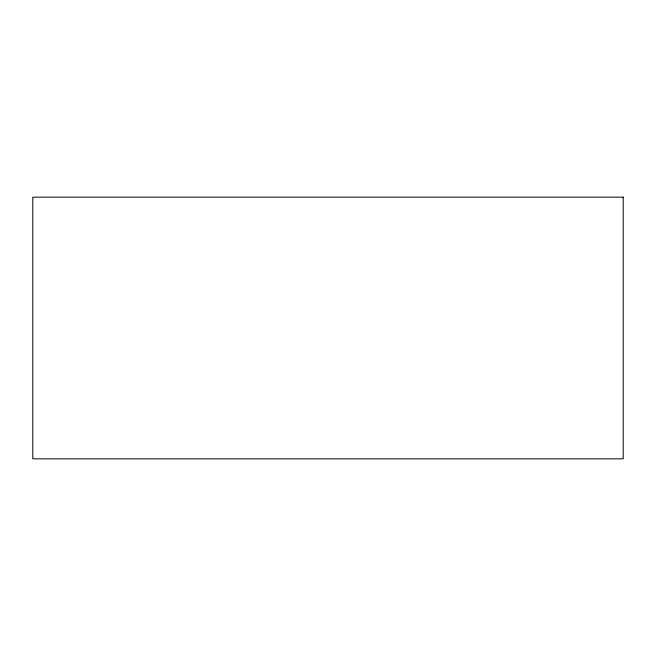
<?xml version="1.0" encoding="UTF-8"?>
<svg xmlns="http://www.w3.org/2000/svg" width="656" height="656" viewBox="0 0 656 656"><rect width="100%" height="100%" fill="white"/><g stroke="black" fill="none" stroke-linecap="round" stroke-linejoin="round"><path stroke-width="0.98" d="M623.2 197.169L32.8 197.169L32.8 458.831L623.2 458.831L623.2 197.169"/></g></svg>
